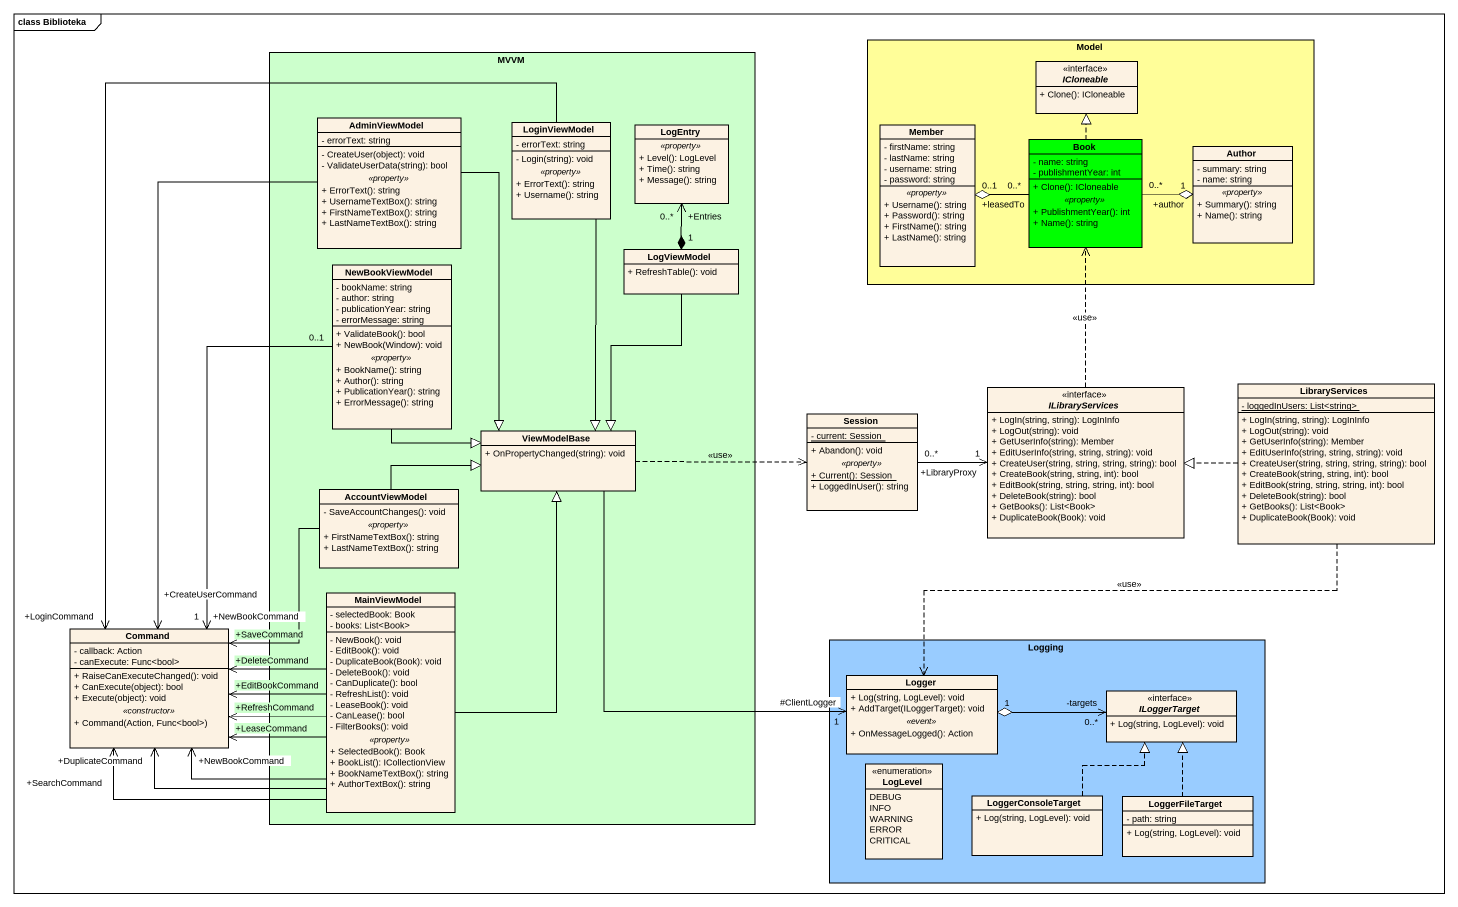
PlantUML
@startuml
mainframe class Biblioteka
hide circle
hide empty members
skinparam classAttributeIconSize 0
rectangle MVVM #CCFFCC {
  class AdminViewModel {
    - errorText: string
    --
    - CreateUser(object): void
    - ValidateUserData(string): bool
    .. <<property>> ..
    + ErrorText(): string
    + UsernameTextBox(): string
    + FirstNameTextBox(): string
    + LastNameTextBox(): string
  }
  class LoginViewModel {
    - errorText: string
    --
    - Login(string): void
    .. <<property>> ..
    + ErrorText(): string
    + Username(): string
  }
  class LogEntry {
    .. <<property>> ..
    + Level(): LogLevel
    + Time(): string
    + Message(): string
  }
  class NewBookViewModel {
    - bookName: string
    - author: string
    - publicationYear: string
    - errorMessage: string
    --
    + ValidateBook(): bool
    + NewBook(Window): void
    .. <<property>> ..
    + BookName(): string
    + Author(): string
    + PublicationYear(): string
    + ErrorMessage(): string
  }
  class LogViewModel {
    + RefreshTable(): void
  }
  class ViewModelBase {
    + OnPropertyChanged(string): void
  }
  class AccountViewModel {
    - SaveAccountChanges(): void
    .. <<property>> ..
    + FirstNameTextBox(): string
    + LastNameTextBox(): string
  }
  class MainViewModel {
    - selectedBook: Book
    - books: List<Book>
    --
    - NewBook(): void
    - EditBook(): void
    - DuplicateBook(Book): void
    - DeleteBook(): void
    - CanDuplicate(): bool
    - RefreshList(): void
    - LeaseBook(): void
    - CanLease(): bool
    - FilterBooks(): void
    .. <<property>> ..
    + SelectedBook(): Book
    + BookList(): ICollectionView
    + BookNameTextBox(): string
    + AuthorTextBox(): string
  }
}
rectangle Model #FFFE99 {
  interface ICloneable {
    + Clone(): ICloneable
  }
  class Member {
    - firstName: string
    - lastName: string
    - username: string
    - password: string
    .. <<property>> ..
    + Username(): string
    + Password(): string
    + FirstName(): string
    + LastName(): string
  }
  class Book #00FF00 {
    - name: string
    - publishmentYear: int
    --
    + Clone(): ICloneable
    .. <<property>> ..
    + PublishmentYear(): int
    + Name(): string
  }
  class Author {
    - summary: string
    - name: string
    .. <<property>> ..
    + Summary(): string
    + Name(): string
  }
}
interface ILibraryServices {
  + LogIn(string, string): LogInInfo
  + LogOut(string): void
  + GetUserInfo(string): Member
  + EditUserInfo(string, string, string): void
  + CreateUser(string, string, string, string): bool
  + CreateBook(string, string, int): bool
  + EditBook(string, string, string, int): bool
  + DeleteBook(string): bool
  + GetBooks(): List<Book>
  + DuplicateBook(Book): void
}
class LibraryServices {
  {static} - loggedInUsers: List<string>
  + LogIn(string, string): LogInInfo
  + LogOut(string): void
  + GetUserInfo(string): Member
  + EditUserInfo(string, string, string): void
  + CreateUser(string, string, string, string): bool
  + CreateBook(string, string, int): bool
  + EditBook(string, string, string, int): bool
  + DeleteBook(string): bool
  + GetBooks(): List<Book>
  + DuplicateBook(Book): void
}
class Session {
  {static} - current: Session
  --
  + Abandon(): void
  .. <<property>> ..
  {static} + Current(): Session
  + LoggedInUser(): string
}
class Command {
  - callback: Action
  - canExecute: Func<bool>
  --
  + RaiseCanExecuteChanged(): void
  + CanExecute(object): bool
  + Execute(object): void
  .. <<constructor>> ..
  + Command(Action, Func<bool>)
}
rectangle Logging #99CCFF {
  class Logger {
    + Log(string, LogLevel): void
    + AddTarget(ILoggerTarget): void
    .. <<event>> ..
    + OnMessageLogged(): Action
  }
  interface ILoggerTarget {
    + Log(string, LogLevel): void
  }
  enum LogLevel {
    DEBUG
    INFO
    WARNING
    ERROR
    CRITICAL
  }
  class LoggerConsoleTarget {
    + Log(string, LogLevel): void
  }
  class LoggerFileTarget {
    - path: string
    + Log(string, LogLevel): void
  }
}
AdminViewModel --|> ViewModelBase
AdminViewModel --> "+CreateUserCommand" Command
LoginViewModel --|> ViewModelBase
LoginViewModel --> "+LoginCommand" Command
Book .up.|> ICloneable
Book "0..*" -left-o "+leasedTo\n0..1" Member
Book "0..*" -right-o "+author\n1" Author
NewBookViewModel --|> ViewModelBase
NewBookViewModel "0..1" --> "+NewBookCommand\n1" Command
LogViewModel "1" *-up-> "+Entries\n0..*" LogEntry
LogViewModel --|> ViewModelBase
ILibraryServices .up.> Book : <<use>>
LibraryServices .left.|> ILibraryServices
LibraryServices ..> Logger : <<use>>
ViewModelBase .right.> Session : <<use>>
ViewModelBase --> "#ClientLogger\n1" Logger
Session "0..*" -right-> "+LibraryProxy\n1" ILibraryServices
AccountViewModel -right-|> ViewModelBase
AccountViewModel --> "+SaveCommand" Command
MainViewModel -up-|> ViewModelBase
MainViewModel -left-> "+NewBookCommand" Command
MainViewModel -left-> "+EditBookCommand" Command
MainViewModel -left-> "+DuplicateCommand" Command
MainViewModel -left-> "+DeleteCommand" Command
MainViewModel -left-> "+RefreshCommand" Command
MainViewModel -left-> "+LeaseCommand" Command
MainViewModel -left-> "+SearchCommand" Command
Logger "1" o-right-> "-targets\n0..*" ILoggerTarget
LoggerConsoleTarget .up.|> ILoggerTarget
LoggerFileTarget .up.|> ILoggerTarget
@enduml
